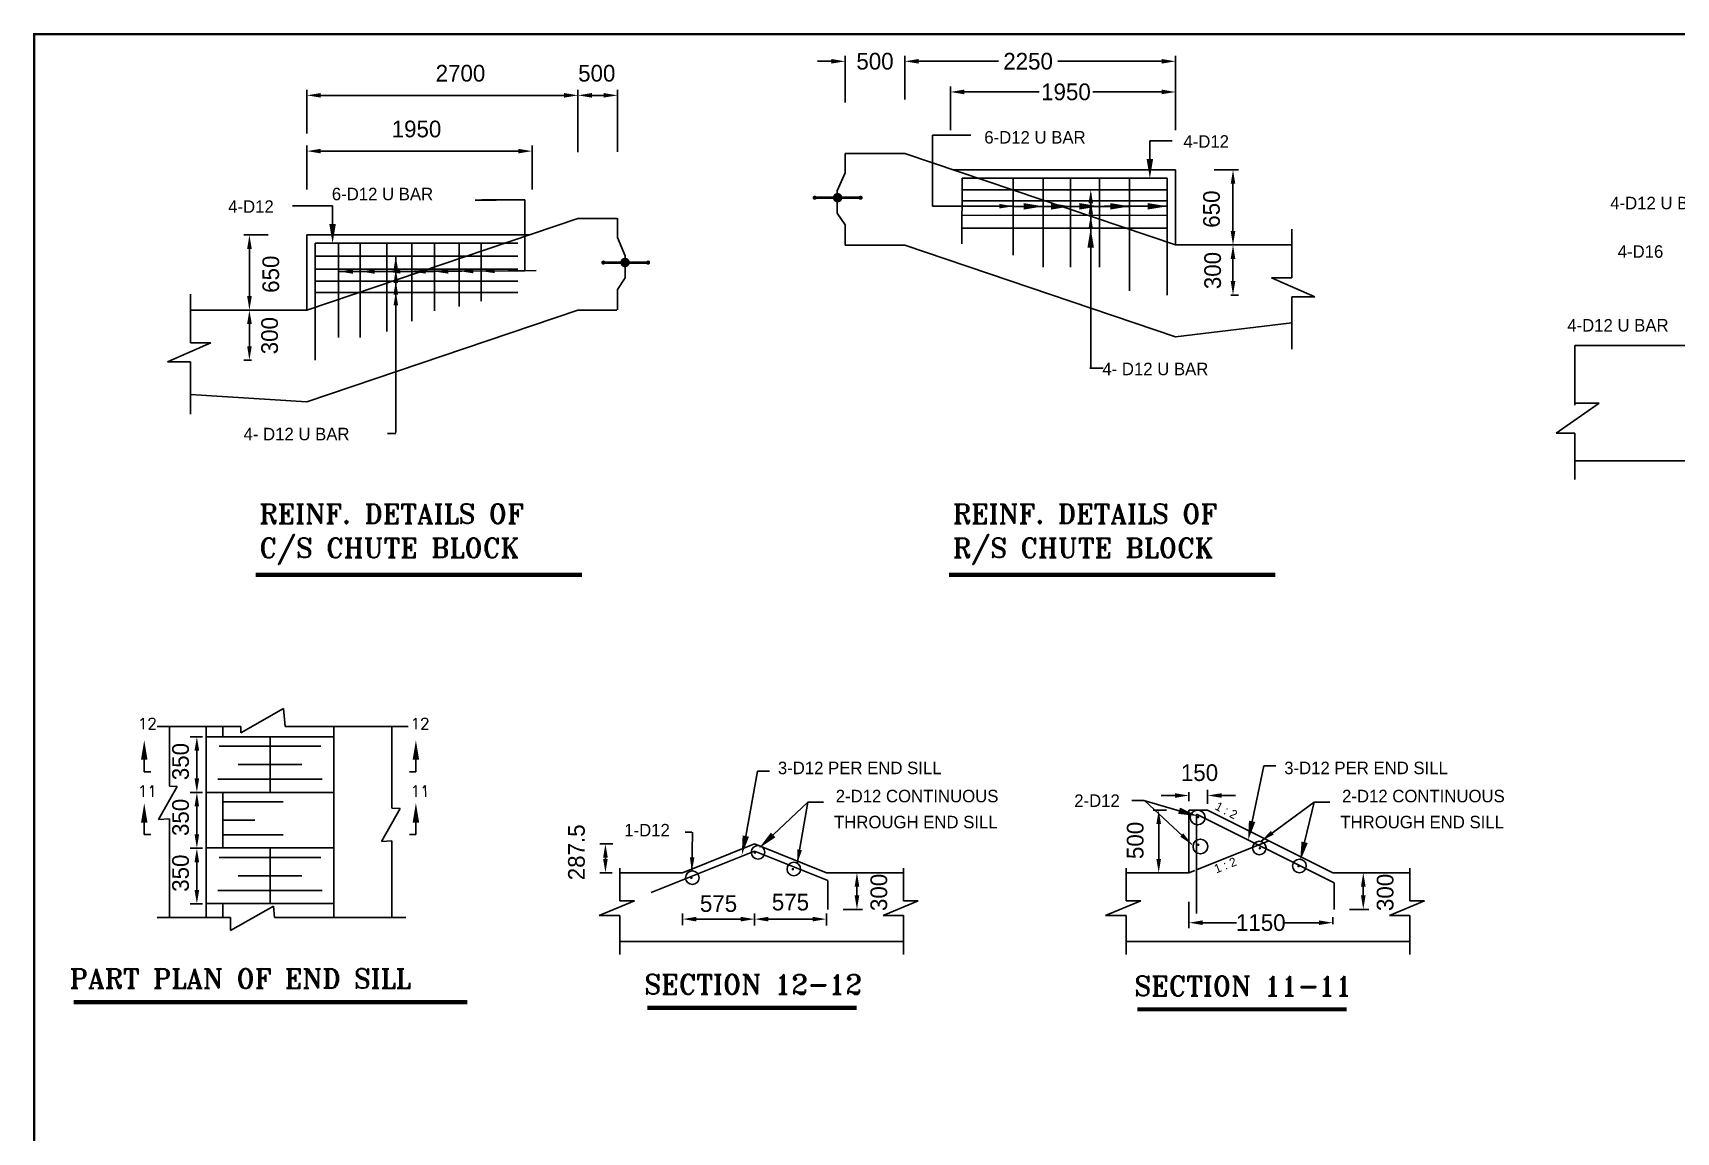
# Model space of a CAD drawing. Extents: x -377620 to 406987, y -326460 to -226264.
# Drawn here: x 280583 to 310136, y -248352 to -228582 of the extents above; entities that cross this region are included whole.
import ezdxf

# ---------------------------------------------------------------- set-up
doc = ezdxf.new("R2010")
doc.units = 0
doc.header["$LTSCALE"] = 300
doc.header["$MEASUREMENT"] = 0
doc.layers.get('DEFPOINTS').update_dxf_attribs({"linetype": 'CONTINUOUS'})
doc.layers.add('LINE', color=7, linetype='CONTINUOUS')
doc.styles.add('BIG', font='ROMANT.SHX')
doc.styles.add('ROMANS', font='romans.shx', dxfattribs={"width": 0.8, "height": 100})
doc.dimstyles.new('3', dxfattribs={"dimtxt": 225, "dimasz": 350, "dimexe": 100, "dimexo": 25, "dimgap": 9, "dimtad": 0, "dimdec": 0, "dimzin": 0, "dimdsep": 46, "dimtxsty": 'Standard', "dimcen": 0, "dimclrd": 5, "dimclre": 6, "dimclrt": 256, "dimadec": 0, "dimazin": 0, "dimtfac": 1, "dimtdec": 0, "dimtofl": 0, "dimtmove": 2, "dimatfit": 3, "dimfxl": 1, "dimtolj": 1, "dimtzin": 0, "dimarcsym": 0})

# ---------------------------------------------------------------- blocks, each defined once
blk = doc.blocks.new('*D125')
at = {"layer": 'DEFPOINTS', "color": 0}
for p in [(293561, -244658), (294854, -244521), (294854, -244658)]:
    blk.add_point(p, dxfattribs=at)
at = {"layer": 'LINE', "color": 7, "lineweight": -2}
for p, q in [((293561, -244633), (293561, -244421)), ((293811, -244521), (294604, -244521)), ((294854, -244633), (294854, -244421))]:
    blk.add_line(p, q, dxfattribs=at)
at = {"layer": 'LINE', "color": 7}
for points in [[(293811, -244480), (293811, -244563), (293561, -244521)], [(294604, -244480), (294604, -244563), (294854, -244521)]]:
    blk.add_solid(points, dxfattribs=at)
at = {"layer": 'LINE', "color": 7, "insert": (294207, -244217), "char_height": 300, "attachment_point": 5}
blk.add_mtext('\\A1;575', dxfattribs=at)
blk = doc.blocks.new('*D138')
at = {"layer": 'DEFPOINTS', "color": 0}
for p in [(283385, -242245), (283532, -242245), (283385, -243245)]:
    blk.add_point(p, dxfattribs=at)
at = {"layer": 'LINE', "color": 7, "lineweight": -2}
for p, q in [((283410, -242245), (283632, -242245)), ((283532, -242995), (283532, -242495)), ((283410, -243245), (283632, -243245))]:
    blk.add_line(p, q, dxfattribs=at)
at = {"layer": 'LINE', "color": 7}
for points in [[(283490, -242495), (283573, -242495), (283532, -242245)], [(283490, -242995), (283573, -242995), (283532, -243245)]]:
    blk.add_solid(points, dxfattribs=at)
at = {"layer": 'LINE', "color": 7, "insert": (283240, -242692), "char_height": 300, "attachment_point": 5, "rotation": 90}
blk.add_mtext('\\A1;350', dxfattribs=at)
blk = doc.blocks.new('*D139')
at = {"layer": 'DEFPOINTS', "color": 0}
for p in [(292267, -244652), (293561, -244521), (293561, -244652)]:
    blk.add_point(p, dxfattribs=at)
at = {"layer": 'LINE', "color": 7, "lineweight": -2}
for p, q in [((292267, -244627), (292267, -244421)), ((292517, -244521), (293311, -244521)), ((293561, -244627), (293561, -244421))]:
    blk.add_line(p, q, dxfattribs=at)
at = {"layer": 'LINE', "color": 7}
for points in [[(292517, -244480), (292517, -244563), (292267, -244521)], [(293311, -244480), (293311, -244563), (293561, -244521)]]:
    blk.add_solid(points, dxfattribs=at)
at = {"layer": 'LINE', "color": 7, "insert": (292914, -244243), "char_height": 300, "attachment_point": 5}
blk.add_mtext('\\A1;575', dxfattribs=at)
blk = doc.blocks.new('*D140')
at = {"layer": 'DEFPOINTS', "color": 0}
for p in [(283385, -243248), (283532, -243248), (283385, -244248)]:
    blk.add_point(p, dxfattribs=at)
at = {"layer": 'LINE', "color": 7, "lineweight": -2}
for p, q in [((283410, -243248), (283632, -243248)), ((283532, -243998), (283532, -243498)), ((283410, -244248), (283632, -244248))]:
    blk.add_line(p, q, dxfattribs=at)
at = {"layer": 'LINE', "color": 7}
for points in [[(283490, -243498), (283573, -243498), (283532, -243248)], [(283490, -243998), (283573, -243998), (283532, -244248)]]:
    blk.add_solid(points, dxfattribs=at)
at = {"layer": 'LINE', "color": 7, "insert": (283240, -243695), "char_height": 300, "attachment_point": 5, "rotation": 90}
blk.add_mtext('\\A1;350', dxfattribs=at)
blk = doc.blocks.new('*D141')
at = {"layer": 'DEFPOINTS', "color": 0}
for p in [(291035, -243168), (290880, -243687), (291026, -243687)]:
    blk.add_point(p, dxfattribs=at)
at = {"layer": 'LINE', "color": 7, "lineweight": -2}
for p, q in [((291010, -243168), (290780, -243168)), ((290880, -243418), (290880, -243437)), ((291001, -243687), (290780, -243687))]:
    blk.add_line(p, q, dxfattribs=at)
at = {"layer": 'LINE', "color": 7}
for points in [[(290838, -243418), (290922, -243418), (290880, -243168)], [(290838, -243437), (290922, -243437), (290880, -243687)]]:
    blk.add_solid(points, dxfattribs=at)
at = {"layer": 'LINE', "color": 7, "insert": (290360, -243320), "char_height": 300, "attachment_point": 5, "rotation": 90}
blk.add_mtext('\\A1;287.5', dxfattribs=at)
blk = doc.blocks.new('*D142')
at = {"layer": 'DEFPOINTS', "color": 0}
for p in [(283385, -241241), (283532, -241241), (283385, -242241)]:
    blk.add_point(p, dxfattribs=at)
at = {"layer": 'LINE', "color": 7, "lineweight": -2}
for p, q in [((283410, -241241), (283632, -241241)), ((283532, -241991), (283532, -241491)), ((283410, -242241), (283632, -242241))]:
    blk.add_line(p, q, dxfattribs=at)
at = {"layer": 'LINE', "color": 7}
for points in [[(283490, -241491), (283573, -241491), (283532, -241241)], [(283490, -241991), (283573, -241991), (283532, -242241)]]:
    blk.add_solid(points, dxfattribs=at)
at = {"layer": 'LINE', "color": 7, "insert": (283240, -241688), "char_height": 300, "attachment_point": 5, "rotation": 90}
blk.add_mtext('\\A1;350', dxfattribs=at)
blk = doc.blocks.new('*D158')
at = {"layer": 'DEFPOINTS', "color": 0}
for p in [(301373, -242214), (301373, -242298), (301710, -242471)]:
    blk.add_point(p, dxfattribs=at)
at = {"layer": 'LINE', "color": 7, "lineweight": -2}
for p, q in [((301123, -242298), (300873, -242298)), ((301373, -242239), (301373, -242398)), ((301710, -242446), (301710, -242198)), ((301960, -242298), (302210, -242298))]:
    blk.add_line(p, q, dxfattribs=at)
at = {"layer": 'LINE', "color": 7}
for points in [[(301123, -242257), (301123, -242340), (301373, -242298)], [(301960, -242257), (301960, -242340), (301710, -242298)]]:
    blk.add_solid(points, dxfattribs=at)
at = {"layer": 'LINE', "color": 7, "insert": (301564, -241889), "char_height": 300, "attachment_point": 5}
blk.add_mtext('\\A1;150', dxfattribs=at)
blk = doc.blocks.new('*D160')
at = {"layer": 'DEFPOINTS', "color": 0}
for p in [(301373, -244185), (301373, -244586), (303960, -244635)]:
    blk.add_point(p, dxfattribs=at)
at = {"layer": 'LINE', "color": 7, "lineweight": -2}
for p, q in [((301373, -244210), (301373, -244686)), ((301623, -244586), (302232, -244586)), ((303710, -244586), (303100, -244586)), ((303960, -244610), (303960, -244486))]:
    blk.add_line(p, q, dxfattribs=at)
at = {"layer": 'LINE', "color": 7}
for points in [[(301623, -244544), (301623, -244627), (301373, -244586)], [(303710, -244544), (303710, -244627), (303960, -244586)]]:
    blk.add_solid(points, dxfattribs=at)
at = {"layer": 'LINE', "color": 7, "insert": (302666, -244586), "char_height": 300, "attachment_point": 5}
blk.add_mtext('\\A1;1150', dxfattribs=at)
blk = doc.blocks.new('*D161')
at = {"layer": 'DEFPOINTS', "color": 0}
for p in [(304509, -243687), (304654, -243687), (304235, -244346)]:
    blk.add_point(p, dxfattribs=at)
at = {"layer": 'LINE', "color": 7, "lineweight": -2}
for p, q in [((304629, -243687), (304409, -243687)), ((304509, -244096), (304509, -243937)), ((304260, -244346), (304609, -244346))]:
    blk.add_line(p, q, dxfattribs=at)
at = {"layer": 'LINE', "color": 7}
for points in [[(304468, -243937), (304551, -243937), (304509, -243687)], [(304468, -244096), (304551, -244096), (304509, -244346)]]:
    blk.add_solid(points, dxfattribs=at)
at = {"layer": 'LINE', "color": 7, "insert": (304904, -244041), "char_height": 300, "attachment_point": 5, "rotation": 90}
blk.add_mtext('\\A1;300', dxfattribs=at)
blk = doc.blocks.new('*D162')
at = {"layer": 'DEFPOINTS', "color": 0}
for p in [(295403, -243687), (295548, -243687), (295129, -244346)]:
    blk.add_point(p, dxfattribs=at)
at = {"layer": 'LINE', "color": 7, "lineweight": -2}
for p, q in [((295523, -243687), (295303, -243687)), ((295403, -244096), (295403, -243937)), ((295154, -244346), (295503, -244346))]:
    blk.add_line(p, q, dxfattribs=at)
at = {"layer": 'LINE', "color": 7}
for points in [[(295362, -243937), (295445, -243937), (295403, -243687)], [(295362, -244096), (295445, -244096), (295403, -244346)]]:
    blk.add_solid(points, dxfattribs=at)
at = {"layer": 'LINE', "color": 7, "insert": (295798, -244041), "char_height": 300, "attachment_point": 5, "rotation": 90}
blk.add_mtext('\\A1;300', dxfattribs=at)
blk = doc.blocks.new('*D163')
at = {"layer": 'DEFPOINTS', "color": 0}
for p in [(300995, -242562), (300830, -243687), (300977, -243687)]:
    blk.add_point(p, dxfattribs=at)
at = {"layer": 'LINE', "color": 7, "lineweight": -2}
for p, q in [((300970, -242562), (300730, -242562)), ((300830, -242812), (300830, -243437)), ((300952, -243687), (300730, -243687))]:
    blk.add_line(p, q, dxfattribs=at)
at = {"layer": 'LINE', "color": 7}
for points in [[(300788, -242812), (300872, -242812), (300830, -242562)], [(300788, -243437), (300872, -243437), (300830, -243687)]]:
    blk.add_solid(points, dxfattribs=at)
at = {"layer": 'LINE', "color": 7, "insert": (300409, -243106), "char_height": 300, "attachment_point": 5, "rotation": 90}
blk.add_mtext('\\A1;500', dxfattribs=at)
blk = doc.blocks.new('*D30')
at = {"layer": 'DEFPOINTS', "color": 0}
for p in [(285511, -230709), (285511, -231422), (289561, -231422)]:
    blk.add_point(p, dxfattribs=at)
at = {"layer": 'LINE', "color": 7, "lineweight": -2}
for p, q in [((285511, -231397), (285511, -230609)), ((289311, -230709), (285761, -230709)), ((289561, -231397), (289561, -230609))]:
    blk.add_line(p, q, dxfattribs=at)
at = {"layer": 'LINE', "color": 7}
for points in [[(285761, -230667), (285761, -230750), (285511, -230709)], [(289311, -230667), (289311, -230750), (289561, -230709)]]:
    blk.add_solid(points, dxfattribs=at)
at = {"layer": 'LINE', "color": 7, "insert": (287482, -230313), "char_height": 300, "attachment_point": 5}
blk.add_mtext('\\A1;1950', dxfattribs=at)
blk = doc.blocks.new('*D33')
at = {"layer": 'DEFPOINTS', "color": 0}
for p in [(284465, -233567), (284477, -234467), (284540, -234467)]:
    blk.add_point(p, dxfattribs=at)
at = {"layer": 'LINE', "color": 7, "lineweight": -2}
for p, q in [((284490, -233567), (284577, -233567)), ((284477, -233817), (284477, -234217)), ((284515, -234467), (284377, -234467))]:
    blk.add_line(p, q, dxfattribs=at)
at = {"layer": 'LINE', "color": 7}
for points in [[(284436, -233817), (284519, -233817), (284477, -233567)], [(284436, -234217), (284519, -234217), (284477, -234467)]]:
    blk.add_solid(points, dxfattribs=at)
at = {"layer": 'LINE', "color": 7, "insert": (284842, -234028), "char_height": 300, "attachment_point": 5, "rotation": 90}
blk.add_mtext('\\A1;300', dxfattribs=at)
blk = doc.blocks.new('*D34')
at = {"layer": 'DEFPOINTS', "color": 0}
for p in [(284841, -232217), (284477, -233567), (284744, -233567)]:
    blk.add_point(p, dxfattribs=at)
at = {"layer": 'LINE', "color": 7, "lineweight": -2}
for p, q in [((284816, -232217), (284377, -232217)), ((284477, -232467), (284477, -233317)), ((284719, -233567), (284377, -233567))]:
    blk.add_line(p, q, dxfattribs=at)
at = {"layer": 'LINE', "color": 7}
for points in [[(284436, -232467), (284519, -232467), (284477, -232217)], [(284436, -233317), (284519, -233317), (284477, -233567)]]:
    blk.add_solid(points, dxfattribs=at)
at = {"layer": 'LINE', "color": 7, "insert": (284863, -232923), "char_height": 300, "attachment_point": 5, "rotation": 90}
blk.add_mtext('\\A1;650', dxfattribs=at)
blk = doc.blocks.new('*D38')
at = {"layer": 'DEFPOINTS', "color": 0}
for p in [(301803, -231047), (301900, -232397), (302166, -232397)]:
    blk.add_point(p, dxfattribs=at)
at = {"layer": 'LINE', "color": 7, "lineweight": -2}
for p, q in [((301828, -231047), (302266, -231047)), ((302166, -231297), (302166, -232147)), ((301925, -232397), (302266, -232397))]:
    blk.add_line(p, q, dxfattribs=at)
at = {"layer": 'LINE', "color": 7}
for points in [[(302125, -231297), (302208, -231297), (302166, -231047)], [(302125, -232147), (302208, -232147), (302166, -232397)]]:
    blk.add_solid(points, dxfattribs=at)
at = {"layer": 'LINE', "color": 7, "insert": (301781, -231752), "char_height": 300, "attachment_point": 5, "rotation": 90}
blk.add_mtext('\\A1;650', dxfattribs=at)
blk = doc.blocks.new('*D39')
at = {"layer": 'DEFPOINTS', "color": 0}
for p in [(302179, -232397), (302104, -233297), (302166, -233297)]:
    blk.add_point(p, dxfattribs=at)
at = {"layer": 'LINE', "color": 7, "lineweight": -2}
for p, q in [((302154, -232397), (302066, -232397)), ((302166, -232647), (302166, -233047)), ((302129, -233297), (302266, -233297))]:
    blk.add_line(p, q, dxfattribs=at)
at = {"layer": 'LINE', "color": 7}
for points in [[(302125, -232647), (302208, -232647), (302166, -232397)], [(302125, -233047), (302208, -233047), (302166, -233297)]]:
    blk.add_solid(points, dxfattribs=at)
at = {"layer": 'LINE', "color": 7, "insert": (301802, -232857), "char_height": 300, "attachment_point": 5, "rotation": 90}
blk.add_mtext('\\A1;300', dxfattribs=at)
blk = doc.blocks.new('*D45')
at = {"layer": 'DEFPOINTS', "color": 0}
for p in [(301133, -229645), (297083, -230359), (301133, -230359)]:
    blk.add_point(p, dxfattribs=at)
at = {"layer": 'LINE', "color": 7, "lineweight": -2}
for p, q in [((297083, -230334), (297083, -229545)), ((301133, -230334), (301133, -229545)), ((297333, -229645), (298678, -229645)), ((300883, -229645), (299646, -229645))]:
    blk.add_line(p, q, dxfattribs=at)
at = {"layer": 'LINE', "color": 7}
for points in [[(297333, -229603), (297333, -229686), (297083, -229645)], [(300883, -229603), (300883, -229686), (301133, -229645)]]:
    blk.add_solid(points, dxfattribs=at)
at = {"layer": 'LINE', "color": 7, "insert": (299162, -229645), "char_height": 300, "attachment_point": 5}
blk.add_mtext('\\A1;1950', dxfattribs=at)
blk = doc.blocks.new('*D548')
at = {"layer": 'DEFPOINTS', "color": 0}
for p in [(285511, -229706), (285511, -230419), (290386, -230750)]:
    blk.add_point(p, dxfattribs=at)
at = {"layer": 'LINE', "color": 7, "lineweight": -2}
for p, q in [((285511, -230394), (285511, -229606)), ((290386, -230725), (290386, -229606)), ((290136, -229706), (285761, -229706))]:
    blk.add_line(p, q, dxfattribs=at)
at = {"layer": 'LINE', "color": 7}
for points in [[(285761, -229664), (285761, -229747), (285511, -229706)], [(290136, -229664), (290136, -229747), (290386, -229706)]]:
    blk.add_solid(points, dxfattribs=at)
at = {"layer": 'LINE', "color": 7, "insert": (288273, -229310), "char_height": 300, "attachment_point": 5}
blk.add_mtext('\\A1;2700', dxfattribs=at)
blk = doc.blocks.new('*D549')
at = {"layer": 'DEFPOINTS', "color": 0}
for p in [(290386, -229706), (290386, -230419), (291097, -230747)]:
    blk.add_point(p, dxfattribs=at)
at = {"layer": 'LINE', "color": 7, "lineweight": -2}
for p, q in [((290386, -230394), (290386, -229606)), ((291097, -230722), (291097, -229606)), ((290847, -229706), (290636, -229706))]:
    blk.add_line(p, q, dxfattribs=at)
at = {"layer": 'LINE', "color": 7}
for points in [[(290636, -229664), (290636, -229747), (290386, -229706)], [(290847, -229664), (290847, -229747), (291097, -229706)]]:
    blk.add_solid(points, dxfattribs=at)
at = {"layer": 'LINE', "color": 7, "insert": (290724, -229310), "char_height": 300, "attachment_point": 5}
blk.add_mtext('\\A1;500', dxfattribs=at)
blk = doc.blocks.new('*D550')
at = {"layer": 'DEFPOINTS', "color": 0}
for p in [(301133, -229094), (296264, -229808), (301133, -229808)]:
    blk.add_point(p, dxfattribs=at)
at = {"layer": 'LINE', "color": 7, "lineweight": -2}
for p, q in [((296264, -229783), (296264, -228994)), ((301133, -229783), (301133, -228994)), ((296514, -229094), (297947, -229094)), ((300883, -229094), (299015, -229094))]:
    blk.add_line(p, q, dxfattribs=at)
at = {"layer": 'LINE', "color": 7}
for points in [[(296514, -229052), (296514, -229135), (296264, -229094)], [(300883, -229052), (300883, -229135), (301133, -229094)]]:
    blk.add_solid(points, dxfattribs=at)
at = {"layer": 'LINE', "color": 7, "insert": (298481, -229094), "char_height": 300, "attachment_point": 5}
blk.add_mtext('\\A1;2250', dxfattribs=at)
blk = doc.blocks.new('*D551')
at = {"layer": 'DEFPOINTS', "color": 0}
for p in [(296264, -229094), (295191, -229859), (296264, -229808)]:
    blk.add_point(p, dxfattribs=at)
at = {"layer": 'LINE', "color": 7, "lineweight": -2}
for p, q in [((295191, -229834), (295191, -228994)), ((296264, -229783), (296264, -228994)), ((294941, -229094), (294691, -229094)), ((296514, -229094), (296764, -229094))]:
    blk.add_line(p, q, dxfattribs=at)
at = {"layer": 'LINE', "color": 7}
for points in [[(294941, -229052), (294941, -229135), (295191, -229094)], [(296514, -229052), (296514, -229135), (296264, -229094)]]:
    blk.add_solid(points, dxfattribs=at)
at = {"layer": 'LINE', "color": 7, "insert": (295728, -229094), "char_height": 300, "attachment_point": 5}
blk.add_mtext('\\A1;500', dxfattribs=at)

msp = doc.modelspace()

# ---------------------------------------------------------------- linework, layer by layer
at = {"layer": 'LINE', "color": 7}
for p, q in [((296759.7785, -230422.1877), (297453.2985, -230422.1877)), ((296264.4322, -230749.5063), (295191, -230749.5063)), ((296264.4322, -230749.5063), (301132.5964, -232396.6295)), ((300671.0261, -230522.5047), (301073.0443, -230522.5047)), ((300671.0261, -230850.2216), (300671.0261, -230522.5047)), ((297142.5964, -231046.6295), (301132.5964, -231046.6295)), ((301132.5964, -232396.6295), (301132.5964, -231046.6295)), ((297292.5964, -231196.6295), (297290.384, -232376.1033)), ((297292.5964, -231196.6295), (300982.5964, -231196.6295)), ((298213.4177, -232578.0699), (298213.4177, -231187.6354)), ((298753.0824, -231194.2554), (298753.0824, -232795.5031)), ((299244.4126, -231194.2554), (299244.4126, -232795.5031)), ((299767.3377, -231194.2554), (299767.3377, -232795.5031)), ((300306.0001, -233222.8717), (300306.0001, -231204.279)), ((300982.5964, -233296.6295), (300982.5964, -231196.6295)), ((285972.8062, -231693.2708), (285249.8028, -231693.2708)), ((285972.8062, -232020.9877), (285972.8062, -231693.2708)), ((288912.5652, -231592.8684), (288535.6731, -231592.8684)), ((288659.713, -231586.6413), (289433.2547, -231586.6413)), ((297290.9136, -231403.9446), (300982.5964, -231406.7998)), ((297290.9136, -231600.7361), (300982.5964, -231603.5914)), ((299607.7265, -231469.8426), (299607.2426, -234605.6281)), ((290386, -231918.0394), (285511.2358, -233567.3957)), ((290386, -231918.0394), (291085, -231918.0394)), ((297290.9136, -231862.0063), (300982.5964, -231864.8615)), ((299341.1064, -231702.234), (298214.3132, -231702.234)), ((300315.977, -231702.234), (299189.1837, -231702.234)), ((300982.5964, -231701.7289), (299855.8032, -231701.7289)), ((285511.2358, -233567.3957), (285511.2358, -232217.3957)), ((289501.2358, -232217.3957), (285511.2358, -232217.3957)), ((297290.9136, -232093.7743), (300982.5964, -232096.6295)), ((303225.9803, -232113.7888), (303225.9803, -232987.3026)), ((285661.2358, -234467.3957), (285661.2358, -232367.3957)), ((289302.8655, -232367.3957), (285661.2358, -232367.3957)), ((286080.1542, -232358.7091), (286080.1542, -234062.5825)), ((286468.5813, -232358.7091), (286468.5813, -234062.5825)), ((286949.0039, -232358.7091), (286949.0039, -233955.722)), ((287396.7255, -232358.7091), (287396.7255, -233769.7292)), ((287807.6312, -232358.7091), (287807.6312, -233582.73)), ((288251.8486, -232358.7091), (288251.8486, -233503.499)), ((288645.8137, -232358.7091), (288645.8137, -233406.5416)), ((296264.4322, -232399.5063), (295191, -232399.5063)), ((296264.4322, -232399.5063), (301132.5964, -234046.6295)), ((301132.5964, -232396.6295), (303225.9803, -232396.6295)), ((285671.7609, -232596.7306), (289302.8655, -232596.7306)), ((285671.7609, -232832.4643), (289302.8655, -232832.4643)), ((285671.7609, -233046.8606), (289302.8655, -233046.8606)), ((302861.6461, -232987.3026), (303225.9803, -232987.3026)), ((302861.6461, -232987.3026), (303638.892, -233327.0024)), ((283417.852, -233284.555), (283417.852, -234158.0688)), ((285671.7609, -233252.1524), (289302.8655, -233252.1524)), ((303225.9803, -233327.0024), (303638.892, -233327.0024)), ((303225.9803, -233327.0024), (303225.9803, -234271.6295)), ((285511.2358, -233567.3957), (283417.852, -233567.3957)), ((290386, -233568.0394), (285511.2358, -235217.3957)), ((290386, -233568.0394), (291085, -233568.0394)), ((301132.5964, -234046.6295), (303225.9803, -233799.316)), ((283782.1861, -234158.0688), (283004.9403, -234497.7686)), ((283782.1861, -234158.0688), (283417.852, -234158.0688)), ((308312.2474, -234202.8886), (308312.2474, -235275.9335)), ((310798.4005, -234202.8886), (308312.2474, -234202.8886)), ((283417.852, -234497.7686), (283004.9403, -234497.7686)), ((283417.852, -234497.7686), (283417.852, -235442.3957)), ((299830.006, -234613.9064), (299590.6018, -234613.9064)), ((285511.2358, -235217.3957), (283417.852, -235085.2001)), ((308749.0039, -235242.4008), (307976.2805, -235778.9233)), ((308312.2474, -235242.4008), (308749.0039, -235242.4008)), ((286960.7579, -235784.6725), (287109.3818, -235784.6725)), ((307976.2805, -235778.9233), (308312.2474, -235778.9233)), ((308312.2474, -235778.9233), (308312.2474, -236617.2397)), ((308312.2474, -236281.9131), (316812.2038, -236281.9131)), ((284321.4472, -241173.1383), (285091.8711, -240733.3305)), ((285091.8711, -240733.3305), (285118.9625, -241058.107)), ((282817.2864, -241058.107), (284321.4472, -241058.107)), ((283037.4079, -242129.2559), (283037.4079, -241058.107)), ((283697.7708, -241058.107), (283697.7708, -244491.3602)), ((283997.7708, -241058.107), (283997.7708, -241241.3602)), ((284321.4472, -241058.107), (284321.4472, -241173.1383)), ((285118.9625, -241058.107), (287329.7688, -241058.107)), ((285997.7708, -241058.107), (285997.7708, -244491.3602)), ((285997.7708, -241058.107), (285997.7708, -241241.3602)), ((287037.4079, -242525.3838), (287037.4079, -241058.107)), ((283697.7708, -241241.3602), (285997.7708, -241241.3602)), ((284847.7708, -241410.5496), (283934.4596, -241410.5496)), ((284847.7708, -241241.3602), (284847.7708, -242241.3602)), ((284847.7708, -241410.5496), (285761.082, -241410.5496)), ((282585.691, -241653.4413), (282585.691, -241869.7695)), ((284847.7708, -241741.3602), (284272.8709, -241741.3602)), ((284847.7708, -241741.3602), (285422.6707, -241741.3602)), ((287470.928, -241653.4415), (287470.928, -241869.7697)), ((282585.691, -241869.7695), (282702.4032, -241869.7695)), ((284847.7708, -242003.6805), (283909.1277, -242003.6805)), ((284847.7708, -242003.6805), (285786.4139, -242003.6805)), ((287470.928, -241869.7697), (287354.2157, -241869.7697)), ((293403.8011, -243028.0953), (293612.9592, -241861.0966)), ((293612.9592, -241861.0966), (293831.4588, -241861.0966)), ((302509.7433, -242763.0362), (302718.9014, -241764.7115)), ((302718.9014, -241764.7115), (302937.401, -241764.7115)), ((283179.4754, -242136.0143), (282842.0564, -242730.8721)), ((283037.4079, -242129.2559), (283179.4754, -242136.0143)), ((283697.7708, -242241.3602), (285997.7708, -242241.3602)), ((283997.7708, -242241.3602), (283997.7708, -243241.3602)), ((285997.7708, -242241.3602), (285997.7708, -243241.3602)), ((283997.7708, -242410.5496), (285081.5416, -242410.5496)), ((287188.8071, -242532.5861), (286851.3881, -243127.4439)), ((287037.4079, -242525.3838), (287188.8071, -242532.5861)), ((293895.125, -243007.7791), (294518.1718, -242419.5634)), ((294518.1718, -242419.5634), (294799.0997, -242419.5634)), ((300565.1198, -242388.3799), (300346.6201, -242388.3799)), ((301196.6139, -242571.5361), (300565.1198, -242388.3799)), ((301710.0347, -242562.2432), (301372.5347, -242562.2432)), ((301372.5347, -242562.2432), (301372.5347, -243687.2432)), ((303960.0347, -243687.2432), (301710.0347, -242562.2432)), ((303454.6389, -243139.1216), (303624.114, -242419.5634)), ((303624.114, -242419.5634), (303905.0419, -242419.5634)), ((282585.691, -242785.3178), (282585.691, -243001.646)), ((282842.0564, -242730.8721), (283037.4079, -242717.8615)), ((283037.4079, -244491.3602), (283037.4079, -242717.8615)), ((283997.7708, -242741.3602), (284572.6707, -242741.3602)), ((287470.928, -242785.318), (287470.928, -243001.6461)), ((303983.5208, -243870.7971), (301509.6158, -242633.8446)), ((301509.6158, -242633.8446), (301509.6158, -244420.5658)), ((282585.691, -243001.646), (282702.4032, -243001.646)), ((283997.7708, -243003.6805), (285081.5416, -243003.6805)), ((286851.3881, -243127.4439), (287037.4079, -243115.0548)), ((287037.4079, -244491.3602), (287037.4079, -243115.0548)), ((287470.928, -243001.6461), (287354.2157, -243001.6461)), ((292266.5925, -243687.2432), (293560.5925, -243168.1132)), ((292434.6219, -242958.895), (292314.0213, -242958.895)), ((293560.5925, -243168.1132), (294854.0925, -243687.2432)), ((301509.6158, -243632.2487), (302808.1487, -243111.3002)), ((283697.7708, -243241.3602), (285997.7708, -243241.3602)), ((284847.7708, -243410.5496), (283934.4596, -243410.5496)), ((284847.7708, -243241.3602), (284847.7708, -244241.3602)), ((284847.7708, -243410.5496), (285761.082, -243410.5496)), ((291701.5433, -244043.2277), (293560.5925, -243297.41)), ((293560.5839, -243297.4134), (294877.5786, -243825.9727)), ((284847.7708, -243741.3602), (284272.8709, -243741.3602)), ((284847.7708, -243741.3602), (285422.6707, -243741.3602)), ((291137.6426, -243604.0423), (291137.6426, -244193.7928)), ((292266.5925, -243687.2432), (291137.6426, -243687.2432)), ((296241.8397, -243687.2432), (294854.0925, -243687.2432)), ((296241.8397, -243604.0423), (296241.8397, -244193.7928)), ((300243.5848, -243604.0423), (300243.5848, -244193.7928)), ((301372.5347, -243687.2432), (300243.5848, -243687.2432)), ((301372.5347, -243687.2432), (301478.0801, -243644.9002)), ((305347.7818, -243687.2432), (303960.0347, -243687.2432)), ((305347.7818, -243604.0423), (305347.7818, -244193.7928)), ((284847.7708, -244003.6805), (283909.1277, -244003.6805)), ((284847.7708, -244003.6805), (285786.4139, -244003.6805)), ((294877.5786, -243825.9727), (294877.5786, -244345.8021)), ((303983.5208, -243870.7971), (303983.5208, -244345.8021)), ((283697.7708, -244241.3602), (285997.7708, -244241.3602)), ((283997.7708, -244241.3602), (283997.7708, -244491.3602)), ((284138.013, -244728.2512), (284908.4369, -244288.4434)), ((284908.4369, -244288.4434), (284925.3634, -244491.3602)), ((285997.7708, -244241.3602), (285997.7708, -244491.3602)), ((291402.332, -244193.7928), (290768.2523, -244455.9042)), ((291402.332, -244193.7928), (291137.6426, -244193.7928)), ((296506.529, -244193.7928), (295872.4493, -244455.9042)), ((296506.529, -244193.7928), (296241.8397, -244193.7928)), ((300508.2742, -244193.7928), (299874.1944, -244455.9042)), ((300508.2742, -244193.7928), (300243.5848, -244193.7928)), ((305612.4712, -244193.7928), (304978.3915, -244455.9042)), ((305612.4712, -244193.7928), (305347.7818, -244193.7928)), ((282817.2864, -244491.3602), (284138.013, -244491.3602)), ((284138.013, -244491.3602), (284138.013, -244728.2512)), ((284925.3634, -244491.3602), (287293.082, -244491.3602)), ((291137.6426, -244455.9042), (290768.2523, -244455.9042)), ((291137.6426, -244455.9042), (291137.6426, -245155.6847)), ((296241.8397, -244455.9042), (295872.4493, -244455.9042)), ((296241.8397, -244455.9042), (296241.8397, -245155.6847)), ((300243.5848, -244455.9042), (299874.1944, -244455.9042)), ((300243.5848, -244455.9042), (300243.5848, -245155.6847)), ((305347.7818, -244455.9042), (304978.3915, -244455.9042)), ((305347.7818, -244455.9042), (305347.7818, -245155.6847)), ((296241.8397, -244924.7432), (291137.6426, -244924.7432)), ((305347.7818, -244924.7432), (300243.5848, -244924.7432))]:
    msp.add_line(p, q, dxfattribs=at)
at = {"layer": 'LINE', "color": 7, "lineweight": 40, "const_width": 42.8247}
msp.add_lwpolyline([(280603.958, -271389.4538), (341109.158, -271389.4538), (341109.158, -228603.6338), (280603.958, -228603.6338)], close=True, dxfattribs=at)
at = {"layer": 'LINE', "color": 7}
for points in [[(295191, -230749.5063), (295191, -231097.085), (295050.1761, -231425.2954), (295050.1761, -231821.9996), (295191, -232031.8135), (295191, -232399.5063)], [(291096.8496, -231914.0302), (291096.8496, -232261.6089), (291237.6735, -232589.8193), (291237.6735, -232986.5234), (291096.8496, -233196.3374), (291096.8496, -233564.0302)]]:
    msp.add_lwpolyline(points, dxfattribs=at)
for points, const_width in [([(294624.3944, -231547.6378, 1), (294661.8944, -231547.6378, 1)], 37.5), ([(295012.4569, -231547.6378, 1), (295097.9569, -231547.6378, 1)], 85.5), ([(295449.9377, -231547.6378, 1), (295487.4377, -231547.6378, 1)], 37.5), ([(290861.5991, -232712.7813, -1), (290824.0991, -232712.7813, -1)], 37.5), ([(291275.3927, -232712.1617, -1), (291189.8927, -232712.1617, -1)], 85.5), ([(291665.2862, -232713.4009, -1), (291627.7862, -232713.4009, -1)], 37.5), ([(301549.4374, -242687.0139, -1), (301526.9374, -242687.0139, -1)], 22.5), ([(301553.0065, -243184.7107, -1), (301530.5065, -243184.7107, -1)], 22.5), ([(301550.7365, -243179.9209, -1), (301535.7365, -243179.9209, -1)], 15), ([(293578.9625, -243325.64, -1), (293556.4625, -243325.64, -1)], 22.5), ([(302660.0897, -243246.8122, -1), (302637.5897, -243246.8122, -1)], 22.5), ([(302657.8197, -243242.0224, -1), (302642.8197, -243242.0224, -1)], 15), ([(292436.4763, -243779.0502, -1), (292413.9763, -243779.0502, -1)], 22.5), ([(294261.6131, -243622.8468, -1), (294239.1131, -243622.8468, -1)], 22.5), ([(303356.6813, -243569.7397, -1), (303334.1813, -243569.7397, -1)], 22.5), ([(303354.4113, -243564.9499, -1), (303339.4113, -243564.9499, -1)], 15)]:
    msp.add_lwpolyline(points, format="xyb", close=True, dxfattribs=dict(at, const_width=const_width))
for points, const_width in [([(294665.0005, -231548.2574), (295055.0005, -231548.2574), (295445.0005, -231548.2574)], 48), ([(291622.8491, -232712.7813), (291232.8491, -232712.7813), (290842.8491, -232712.7813)], 48), ([(290456.2389, -238330.3526), (284589.0152, -238330.3526)], 75), ([(302926.3354, -238330.3526), (297059.1117, -238330.3526)], 75), ([(288394.5318, -246015.757), (281313.783, -246015.757)], 75), ([(291635.7769, -246115.433), (295399.5721, -246115.433)], 75), ([(300445.8125, -246143.945), (304209.6078, -246143.945)], 75)]:
    msp.add_lwpolyline(points, dxfattribs=dict(at, const_width=const_width))
for centre, radius in [((301530.7853, -242693.5039), 132.6282), ((293624.7491, -243318.7365), 121.9589), ((301580.5418, -243215.1559), 132.6282), ((302639.4874, -243242.0221), 121.9589), ((294268.0018, -243620.3625), 121.9589), ((303360.9575, -243564.9497), 121.9589), ((292442.865, -243776.5659), 121.9589)]:
    msp.add_circle(centre, radius, dxfattribs=at)
for points in [[(300729.3594, -230850.2216), (300612.6928, -230850.2216), (300671.0261, -231200.2216)], [(298403.0824, -231643.9007), (298403.0824, -231760.5673), (298753.0824, -231702.234)], [(298894.4126, -231643.9007), (298894.4126, -231760.5673), (299244.4126, -231702.234)], [(299405.6109, -231643.9007), (299405.6109, -231760.5673), (299755.6109, -231702.234)], [(299566.8727, -231847.528), (299648.5394, -231847.528), (299607.706, -231602.528)], [(299566.9428, -231650.7365), (299648.6094, -231650.7365), (299607.7761, -231405.7365)], [(299959.0306, -231643.9007), (299959.0306, -231760.5673), (300309.0306, -231702.234)], [(300632.5964, -231643.3956), (300632.5964, -231760.0622), (300982.5964, -231701.7289)], [(299566.5893, -232107.6834), (299648.256, -232107.6834), (299607.4227, -231862.6834)], [(285914.4728, -232020.9877), (286031.1395, -232020.9877), (285972.8062, -232370.9877)], [(299548.9092, -232445.5658), (299665.5759, -232445.5658), (299607.2426, -232095.5658)], [(282644.0243, -241653.4413), (282527.3576, -241653.4413), (282585.691, -241303.4413)], [(287412.5946, -241653.4415), (287529.2613, -241653.4415), (287470.928, -241303.4415)], [(282644.0243, -242785.3178), (282527.3576, -242785.3178), (282585.691, -242435.3178)], [(287412.5946, -242785.318), (287529.2613, -242785.318), (287470.928, -242435.318)], [(301212.8631, -242515.5116), (301180.3648, -242627.5606), (301532.7609, -242669.0308)], [(302566.837, -242774.9979), (302452.6495, -242751.0746), (302437.9733, -243105.5987)], [(293460.8948, -243040.057), (293346.7073, -243016.1336), (293332.0311, -243370.6578)], [(293935.1703, -243050.1956), (293855.0798, -242965.3626), (293640.6261, -243248.0504)], [(303511.4186, -243152.4947), (303397.8591, -243125.7484), (303374.4, -243479.7999)]]:
    msp.add_solid(points, dxfattribs=at)

# ---------------------------------------------------------------- texts
for s, p in [('6-D12 U BAR', (297693.5654, -230573.1921)), ('4-D12 ', (301274.0534, -230648.0079)), ('6-D12 U BAR', (285959.4117, -231592.8684)), ('4-D12 ', (284094.7789, -231818.774)), ('4-D12 U BAR', (308950.5838, -231755.0049)), ('4-D16', (309084.9703, -232626.8539)), ('4-D12 U BAR', (308177.8605, -233953.5831)), ('4- D12 U BAR', (299816.7369, -234739.4095)), ('4- D12 U BAR', (284371.5525, -235910.1757)), ('3-D12 PER END SILL', (293981.505, -241914.343)), ('3-D12 PER END SILL', (303087.4472, -241914.343)), ('2-D12 CONTINUOUS ', (295021.8558, -242420.2137)), ('2-D12 ', (299311.3161, -242503.2755)), ('2-D12 CONTINUOUS ', (304127.798, -242420.2137)), ('1-D12 ', (291218.4173, -243033.3939)), ('THROUGH END SILL', (294990.6417, -242887.9651)), ('THROUGH END SILL', (304096.5839, -242887.9651))]:
    msp.add_text(s, height=225, dxfattribs=at).set_placement(p)
at = {"layer": 'LINE', "color": 7, "style": 'BIG'}
for s, p in [('REINF. DETAILS OF', (284654.6264, -237405.9493)), ('REINF. DETAILS OF', (297124.7229, -237405.9493)), ('C/S CHUTE BLOCK', (284654.6264, -238019.9477)), ('R/S CHUTE BLOCK', (297124.7229, -238019.9477)), ('PART PLAN OF END SILL', (281242.1519, -245764.7508)), ('SECTION 12-12', (291582.0848, -245870)), ('SECTION 11-11', (300392.1204, -245898.512))]:
    msp.add_text(s, height=350, dxfattribs=at).set_placement(p)
at = {"layer": 'LINE', "color": 7, "style": 'ROMANS'}
for s, p in [('12', (282470.3688, -241107.1306)), ('12', (287375.2079, -241107.1306)), ('11', (282470.3688, -242321.4784)), ('11', (287375.2079, -242321.4784))]:
    msp.add_text(s, height=200, rotation=0.34704919, dxfattribs=at).set_placement(p)
at = {"layer": 'LINE', "color": 7}
for rotation, p in [(332.41727243, (301828.8558, -242540.8889)), (21.76781027, (301866.6223, -243699.986))]:
    msp.add_text('1 : 2', height=157.5, rotation=rotation, dxfattribs=at).set_placement(p)

# ---------------------------------------------------------------- dimensions: what is measured, and where the dimension line sits
for base, p1, p2, text, picture, middle in [((296264.4322, -229093.8011), (295191, -229859.1537), (296264.4322, -229807.5269), '500', '*D551', (295727.7161, -229093.8011)), ((301132.5964, -229093.8011), (296264.4322, -229807.5269), (301132.5964, -229807.5269), '2250', '*D550', (298481, -229093.8011)), ((285511.2358, -229705.5673), (290386, -230750), (285511.2358, -230419.2931), '2700', '*D548', (288273, -229309.7366)), ((290386, -229705.5673), (291096.8496, -230747.2987), (290386, -230419.2931), '500', '*D549', (290724, -229309.7366)), ((301132.5964, -229644.8011), (297082.5964, -230358.5269), (301132.5964, -230358.5269), '1950', '*D45', (299162.1115, -229644.8011)), ((285511.2358, -230708.5673), (289561.2358, -231422.2931), (285511.2358, -231422.2931), '1950', '*D30', (287481.7208, -230312.7366)), ((301372.5347, -242298.3069), (301710.0347, -242471.3346), (301372.5347, -242213.9904), '150', '*D158', (301563.975, -241889.4452)), ((293560.5925, -244521.3747), (292266.5925, -244652.3252), (293560.5925, -244652.3252), '575', '*D139', (292913.5925, -244243)), ((294854.0925, -244521.3747), (293560.5925, -244658.2775), (294854.0925, -244658.2775), '575', '*D125', (294207.3425, -244217))]:
    dim = msp.add_linear_dim(base=base, p1=p1, p2=p2, text=text, dimstyle='3', override={"dimtxt": 300, "dimasz": 250, "dimclrd": 7, "dimclre": 7, "dimclrt": 7}, dxfattribs=at)
    dim.commit()
    dim.dimension.update_dxf_attribs({"geometry": picture, "text_midpoint": middle, "dimtype": 160})
for base, p1, p2, angle, text, picture, middle in [((302166.4804, -232396.6295), (301803.049, -231046.6295), (301899.9638, -232396.6295), 90, '650', '*D38', (301781.0632, -231752.4353)), ((284477.3519, -233567.3957), (284840.7833, -232217.3957), (284743.8685, -233567.3957), 270, '650', '*D34', (284862.7691, -232923.2015)), ((302166.4804, -233296.6295), (302179.2884, -232396.6295), (302104.2884, -233296.6295), 90, '300', '*D39', (301801.7026, -232856.8627)), ((284477.3519, -234467.3957), (284464.5439, -233567.3957), (284539.5439, -234467.3957), 270, '300', '*D33', (284842.1297, -234027.6289)), ((283531.7578, -241241.3602), (283385.0104, -242241.3602), (283385.0104, -241241.3602), 90, '350', '*D142', (283239.7488, -241688.4485)), ((283531.7578, -242244.7485), (283385.0104, -243244.7485), (283385.0104, -242244.7485), 90, '350', '*D138', (283239.7488, -242691.8368)), ((300830.0004, -243687.2432), (300995.3732, -242562.2432), (300976.6232, -243687.2432), 270, '500', '*D163', (300409.0486, -243105.5987)), ((290879.8553, -243687.2432), (291035.1303, -243168.1132), (291026.4782, -243687.2432), 270, '287.5', '*D141', (290360.2945, -243320.3392)), ((283531.7578, -243248.1368), (283385.0104, -244248.1368), (283385.0104, -243248.1368), 90, '350', '*D140', (283239.7488, -243695.2251)), ((295403.4222, -243687.2432), (295129.183, -244345.8021), (295547.9661, -243687.2432), 270, '300', '*D162', (295797.955, -244041.1015)), ((304509.3644, -243687.2432), (304235.1252, -244345.8021), (304653.9083, -243687.2432), 270, '300', '*D161', (304903.8972, -244041.1015))]:
    dim = msp.add_linear_dim(base=base, p1=p1, p2=p2, angle=angle, text=text, dimstyle='3', override={"dimtxt": 300, "dimasz": 250, "dimclrd": 7, "dimclre": 7, "dimclrt": 7}, dxfattribs=at)
    dim.commit()
    dim.dimension.update_dxf_attribs({"geometry": picture, "text_midpoint": middle, "dimtype": 160})
dim = msp.add_linear_dim(base=(301372.5347, -244585.714), p1=(303960.0347, -244634.5386), p2=(301372.5347, -244185.3032), text='1150', dimstyle='3', override={"dimtxt": 300, "dimasz": 250, "dimclrd": 7, "dimclre": 7, "dimclrt": 7}, dxfattribs=at)
dim.commit()
dim.dimension.update_dxf_attribs({"geometry": '*D160', "text_midpoint": (302666.2847, -244585.714)})

# ---------------------------------------------------------------- leaders
for points in [[(298214.3132, -231700.0928), (296759.7785, -231700.0928), (296759.7785, -230422.1877)], [(288251.8486, -232865.8594), (289433.2547, -232864.5465), (289433.2547, -231586.6413)], [(286092.3675, -232873.8141), (287402.6375, -232873.8141)], [(286480.7945, -232873.8141), (287791.0645, -232873.8141)], [(286943.0919, -232873.8141), (287939.3411, -232864.5465)], [(287110.1513, -232596.7306), (287110.1513, -233019.9279)], [(287110.1513, -232832.4643), (287110.1513, -233255.6616)], [(287396.7255, -232873.8141), (288392.9747, -232864.5465)], [(287801.7192, -232873.8141), (288797.9684, -232864.5465)], [(288639.9018, -232865.4216), (289636.151, -232856.1541)], [(287110.1513, -233039.9166), (287110.1513, -233768.3225)], [(287110.1513, -233235.1162), (287110.1513, -235767.8337)], [(294330.6959, -243520.0023), (294518.4244, -242416.1656)], [(301426.9722, -243178.369), (300581.111, -242395.8907)], [(302670.8854, -243116.2675), (303628.699, -242420.7313)], [(292434.566, -243661.4914), (292447.9277, -242954.4012)]]:
    msp.add_leader(points, dimstyle='3', override={"dimtxt": 300, "dimasz": 250, "dimclrd": 7, "dimclre": 7, "dimclrt": 7}, dxfattribs=at)

doc.saveas('drawing.dxf')
